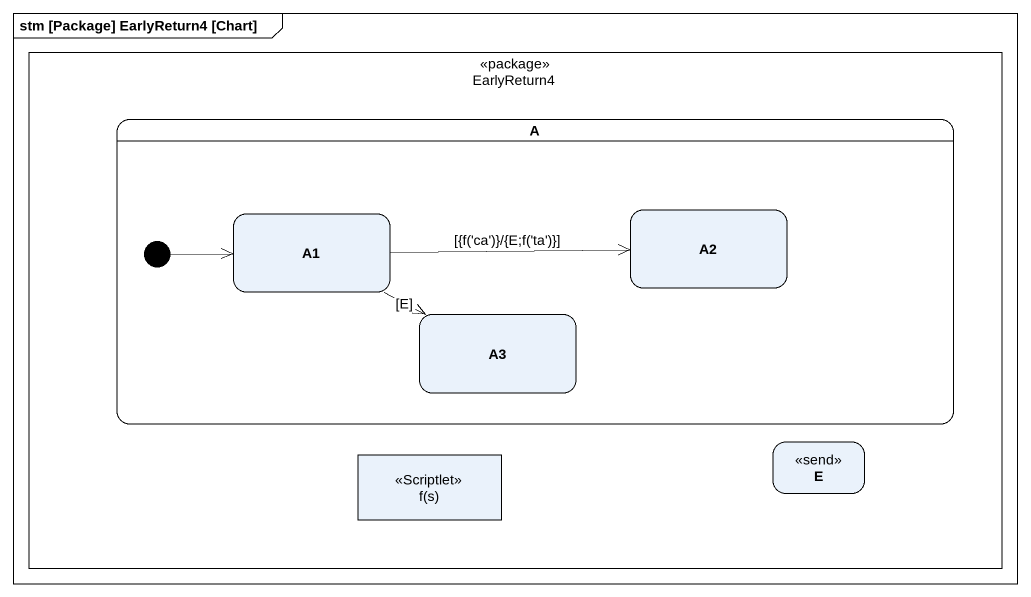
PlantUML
@startuml
mainframe stm [Package] EarlyReturn4 [Chart]
hide empty description
state EarlyReturn4 <<package>> {
  state A {
    state A1
    state A2
    state A3
    [*] -right-> A1
  }
  state "f(s)" as f_s <<Scriptlet>>
  state E <<send>>
}
A1 -right-> A2 : [{f('ca')}/{E;f('ta')}]
A1 -right-> A3 : [E]
@enduml
